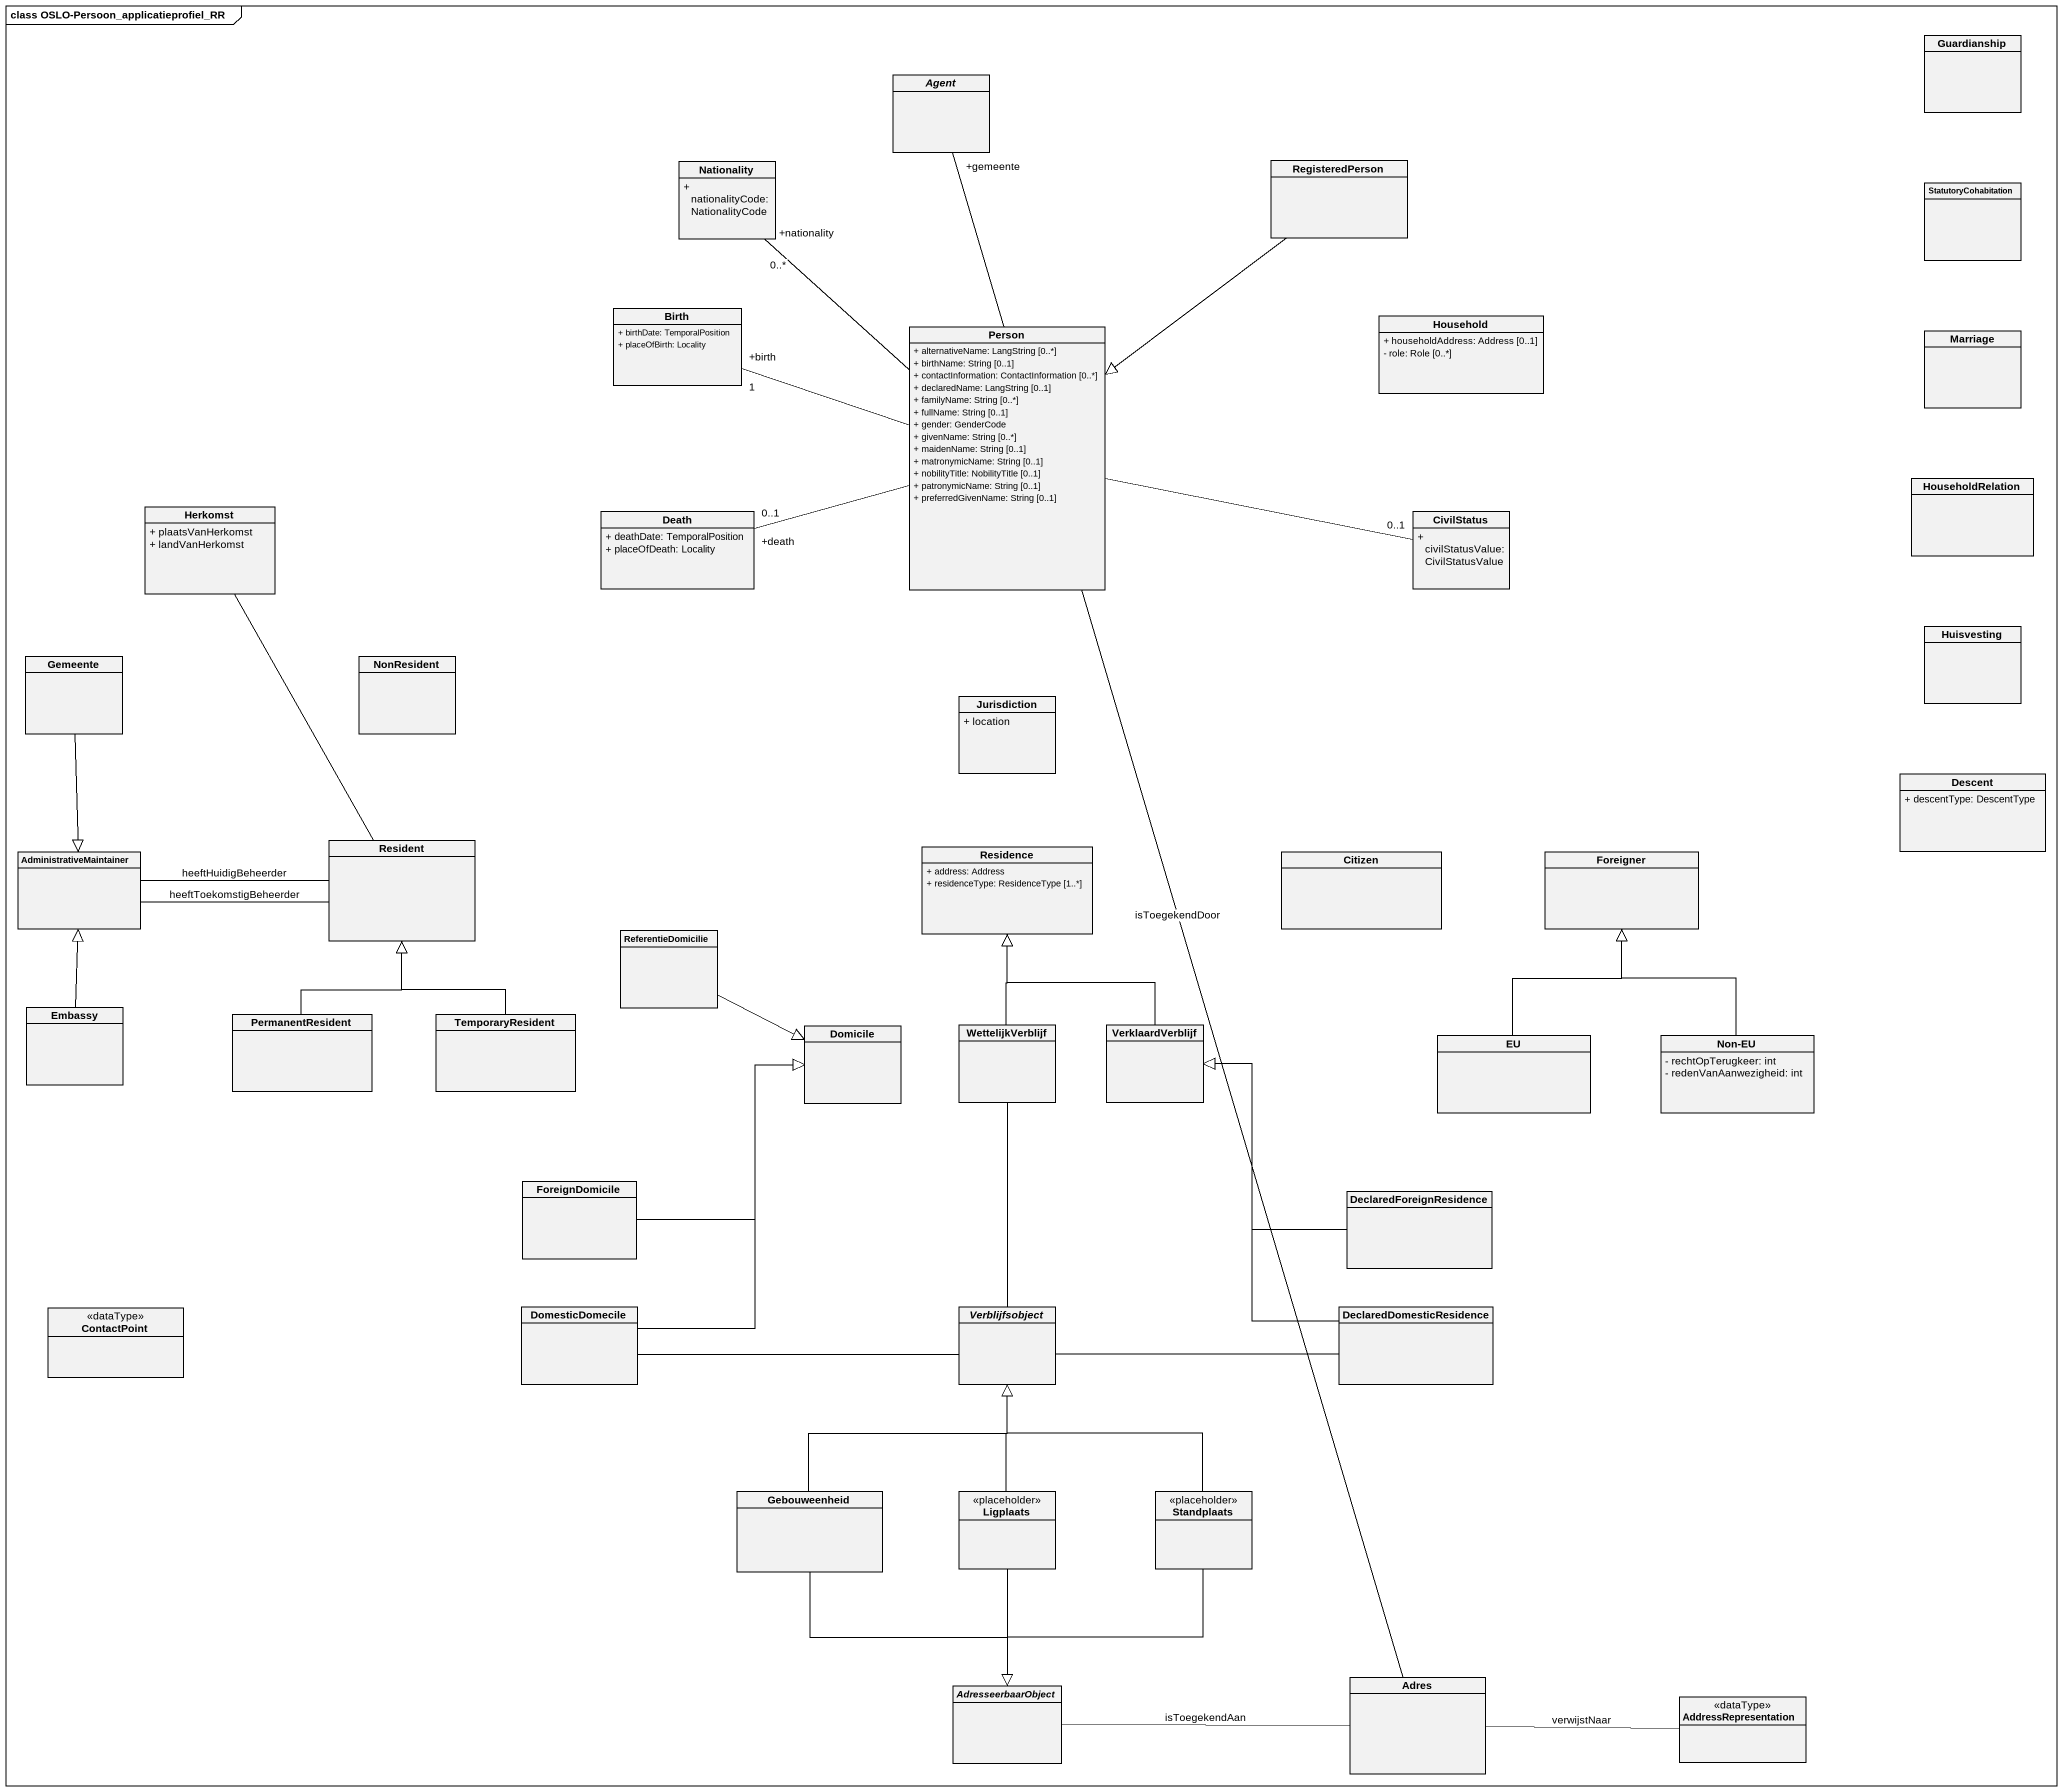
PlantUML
@startuml
mainframe class OSLO-Persoon_applicatieprofiel_RR
hide circle
hide empty members
skinparam classAttributeIconSize 0
class Guardianship
abstract class "Agent" as Agent_
class Nationality {
  + nationalityCode: NationalityCode
}
class RegisteredPerson
class StatutoryCohabitation
class Birth {
  + birthDate: TemporalPosition
  + placeOfBirth: Locality
}
class Household {
  + householdAddress: Address [0..1]
  - role: Role [0..*]
}
class "Person" as Person_ {
  + alternativeName: LangString [0..*]
  + birthName: String [0..1]
  + contactInformation: ContactInformation [0..*]
  + declaredName: LangString [0..1]
  + familyName: String [0..*]
  + fullName: String [0..1]
  + gender: GenderCode
  + givenName: String [0..*]
  + maidenName: String [0..1]
  + matronymicName: String [0..1]
  + nobilityTitle: NobilityTitle [0..1]
  + patronymicName: String [0..1]
  + preferredGivenName: String [0..1]
}
class Marriage
class HouseholdRelation
class Herkomst {
  + plaatsVanHerkomst
  + landVanHerkomst
}
class Death {
  + deathDate: TemporalPosition
  + placeOfDeath: Locality
}
class CivilStatus {
  + civilStatusValue: CivilStatusValue
}
class Huisvesting
class Gemeente
class NonResident
class Jurisdiction {
  + location
}
class Descent {
  + descentType: DescentType
}
class Resident
class Residence {
  + address: Address
  + residenceType: ResidenceType [1..*]
}
class AdministrativeMaintainer
class Citizen
class Foreigner
class ReferentieDomicilie
class Embassy
class PermanentResident
class TemporaryResident
class Domicile
class WettelijkVerblijf
class VerklaardVerblijf
class EU
class "Non-EU" as Non_EU {
  - rechtOpTerugkeer: int
  - redenVanAanwezigheid: int
}
class ForeignDomicile
class DeclaredForeignResidence
class ContactPoint <<dataType>>
class DomesticDomecile
abstract class Verblijfsobject
class DeclaredDomesticResidence
class Gebouweenheid
class Ligplaats <<placeholder>>
class Standplaats <<placeholder>>
class Adres
abstract class AdresseerbaarObject
class AddressRepresentation <<dataType>>
RegisteredPerson --|> Person_
Person_ -up- "+nationality\n0..*" Nationality
Person_ -left- "+birth\n1" Birth
Person_ -left- "+death\n0..1" Death
Person_ -right- "0..1" CivilStatus
Gemeente --|> AdministrativeMaintainer
Resident -up- Herkomst
Resident -left- AdministrativeMaintainer : heeftToekomstigBeheerder
Resident -left- AdministrativeMaintainer : heeftHuidigBeheerder
ReferentieDomicilie -right-|> Domicile
Embassy -up-|> AdministrativeMaintainer
PermanentResident -up-|> Resident
TemporaryResident -up-|> Resident
WettelijkVerblijf -up-|> Residence
WettelijkVerblijf -- Verblijfsobject
VerklaardVerblijf -up-|> Residence
EU -up-|> Foreigner
Non_EU -up-|> Foreigner
ForeignDomicile -right-|> Domicile
DeclaredForeignResidence -up-|> VerklaardVerblijf
DomesticDomecile -up-|> Domicile
DomesticDomecile -right- Verblijfsobject
DeclaredDomesticResidence -up-|> VerklaardVerblijf
DeclaredDomesticResidence -left- Verblijfsobject
Gebouweenheid -up-|> Verblijfsobject
Gebouweenheid --|> AdresseerbaarObject
Ligplaats -up-|> Verblijfsobject
Ligplaats --|> AdresseerbaarObject
Standplaats -up-|> Verblijfsobject
Standplaats --|> AdresseerbaarObject
Adres -up- "+gemeente" Agent_ : isToegekendDoor
Adres -left- AdresseerbaarObject : isToegekendAan
AddressRepresentation -left- Adres : verwijstNaar
@enduml
